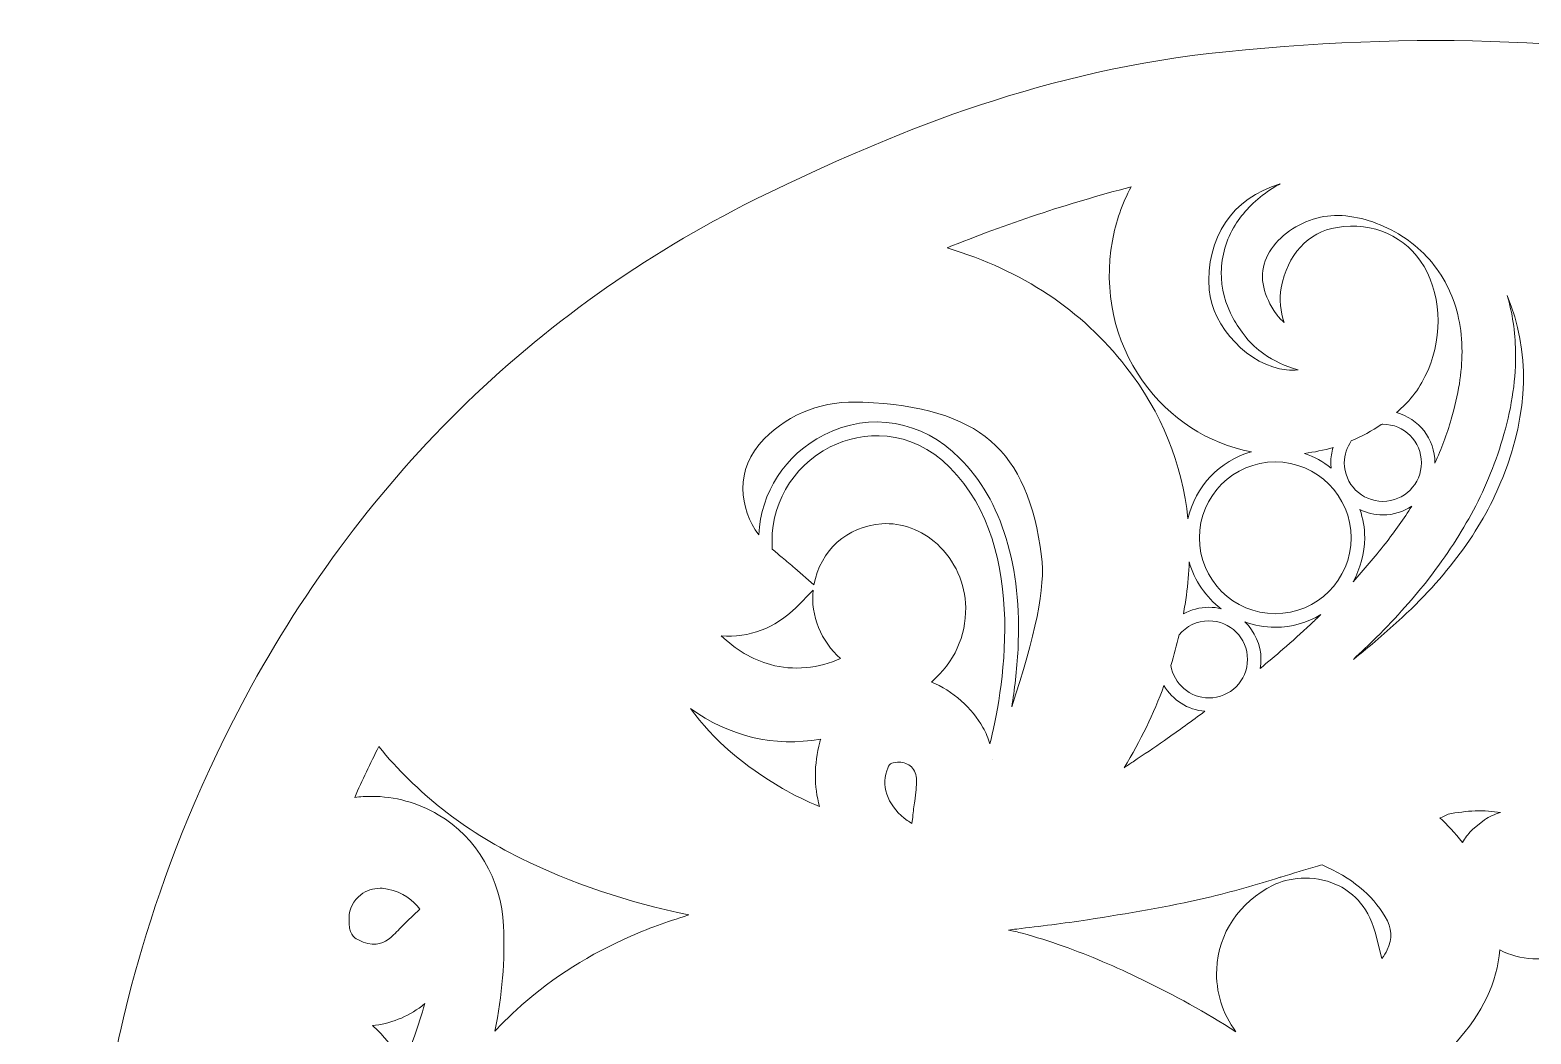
# Model space of a CAD drawing. Header units: millimetres. Extents: x -77 to 1717, y 18 to 332.
# Drawn here: x 282.6 to 396.4, y 251.3 to 327.4 of the extents above; entities that cross this region are included whole.
import ezdxf

# ---------------------------------------------------------------- set-up
doc = ezdxf.new("R2010")
doc.units = ezdxf.units.MM
doc.header["$MEASUREMENT"] = 0
doc.layers.add('Layer 4', color=7, linetype='Continuous')

msp = doc.modelspace()

# ---------------------------------------------------------------- linework, layer by layer
at = {"layer": 'Layer 4', "lineweight": 0}
for points, knots in [([(630.74, 246.83), (629.99, 251.55), (627.43, 263.99), (619.92, 277.61), (610.63, 294.47), (597.24, 307.16), (580.13, 315.32), (570.51, 319.9), (559.72, 324.34), (545.99, 325.76), (530.06, 327.4), (515.48, 326.65), (502.64, 323.53), (492.27, 321.01), (483, 316.95), (475.09, 311.46), (467.44, 306.15), (462.55, 300.58), (459.63, 296.49), (456.71, 300.58), (451.82, 306.15), (444.17, 311.46), (436.26, 316.95), (426.99, 321.01), (416.62, 323.53), (403.78, 326.65), (389.19, 327.4), (373.27, 325.76), (359.54, 324.34), (348.75, 319.9), (339.13, 315.32), (322.02, 307.16), (308.63, 294.47), (299.34, 277.61), (291.83, 263.99), (289.27, 251.55), (288.52, 246.83), (287.32, 239.29), (282.56, 199.48), (306.74, 155.75), (318.11, 135.19), (329.78, 116.27), (357.43, 92.85), (368.82, 83.21), (386.88, 68.64), (412.18, 53.49), (431.77, 41.77), (447.18, 33.53), (457.98, 28.99), (457.98, 28.99), (458.13, 28.92), (458.13, 28.92), (458.13, 28.92), (459.63, 28.25), (459.63, 28.25), (459.63, 28.25), (461.13, 28.92), (461.13, 28.92), (461.13, 28.92), (461.28, 28.99), (461.28, 28.99), (472.08, 33.53), (487.49, 41.77), (507.08, 53.49), (532.38, 68.64), (550.44, 83.21), (561.83, 92.85), (589.48, 116.27), (601.15, 135.19), (612.52, 155.75), (636.7, 199.48), (631.94, 239.29), (630.74, 246.83)], [0, 0, 0, 0, 1, 1, 1, 2, 2, 2, 3, 3, 3, 4, 4, 4, 5, 5, 5, 6, 6, 6, 7, 7, 7, 8, 8, 8, 9, 9, 9, 10, 10, 10, 11, 11, 11, 12, 12, 12, 13, 13, 13, 14, 14, 14, 15, 15, 15, 16, 16, 16, 17, 17, 17, 18, 18, 18, 19, 19, 19, 20, 20, 20, 21, 21, 21, 22, 22, 22, 23, 23, 23, 24, 24, 24, 24]), ([(366.09, 315.51), (365.42, 314.25), (364.93, 312.87), (364.67, 311.41), (363.98, 307.67), (364.82, 303.8), (366.96, 300.8), (369.02, 297.92), (371.91, 296.05), (375.21, 295.42), (372.81, 294.75), (370.93, 292.79), (370.4, 290.33), (369.98, 294.52), (368.41, 298.38), (365.7, 301.86), (362.33, 306.18), (357.87, 309.15), (352.13, 310.88), (356.63, 312.71), (361.24, 314.24), (366.09, 315.51)], [0, 0, 0, 0, 1, 1, 1, 2, 2, 2, 3, 3, 3, 4, 4, 4, 5, 5, 5, 6, 6, 6, 7, 7, 7, 7]), ([(377.39, 315.74), (377.06, 315.56), (376.75, 315.37), (376.44, 315.15), (375.4, 314.42), (374.57, 313.56), (373.98, 312.6), (373.3, 311.5), (372.94, 310.27), (372.93, 309.03), (372.92, 307.83), (373.24, 306.61), (373.84, 305.53), (374.08, 305.07), (374.38, 304.63), (374.81, 304.09), (375.18, 303.63), (375.64, 303.21), (376.15, 302.85), (376.91, 302.32), (377.79, 301.91), (378.76, 301.63), (378.47, 301.6), (378.17, 301.6), (377.87, 301.63), (375.1, 301.9), (372.2, 304.91), (372.01, 307.71), (371.75, 311.68), (373.75, 314.64), (377.39, 315.74)], [0, 0, 0, 0, 1, 1, 1, 2, 2, 2, 3, 3, 3, 4, 4, 4, 5, 5, 5, 6, 6, 6, 7, 7, 7, 8, 8, 8, 9, 9, 9, 10, 10, 10, 10]), ([(378.34, 312.33), (378.97, 312.73), (379.7, 313.03), (380.45, 313.2), (381.14, 313.36), (381.87, 313.38), (382.68, 313.27), (384.25, 313.04), (385.79, 312.41), (387.14, 311.43), (388.44, 310.49), (389.49, 309.22), (390.18, 307.76), (390.85, 306.37), (391.19, 304.77), (391.19, 303.01), (391.19, 301.43), (390.92, 299.76), (390.38, 297.9), (390.04, 296.75), (389.62, 295.64), (389.14, 294.56), (389.14, 294.57), (389.14, 294.58), (389.14, 294.58), (389.14, 296.4), (387.9, 297.94), (386.22, 298.39), (386.48, 298.62), (386.74, 298.86), (386.98, 299.11), (387.43, 299.58), (387.82, 300.11), (388.14, 300.67), (388.14, 300.67), (388.38, 301.12), (388.38, 301.12), (389.7, 303.73), (389.74, 307.03), (388.31, 309.46), (386.97, 311.75), (384.44, 312.89), (381.72, 312.44), (379.5, 312.07), (377.92, 310.36), (377.48, 307.86), (377.32, 306.97), (377.41, 306.06), (377.71, 305.22), (377.47, 305.42), (377.27, 305.63), (377.12, 305.85), (376.84, 306.24), (376.65, 306.56), (376.5, 306.89), (376.18, 307.56), (376.02, 308.26), (376.06, 308.92), (376.1, 309.57), (376.34, 310.23), (376.73, 310.81), (377.13, 311.38), (377.69, 311.91), (378.34, 312.33)], [0, 0, 0, 0, 1, 1, 1, 2, 2, 2, 3, 3, 3, 4, 4, 4, 5, 5, 5, 6, 6, 6, 7, 7, 7, 8, 8, 8, 9, 9, 9, 10, 10, 10, 11, 11, 11, 12, 12, 12, 13, 13, 13, 14, 14, 14, 15, 15, 15, 16, 16, 16, 17, 17, 17, 18, 18, 18, 19, 19, 19, 20, 20, 20, 21, 21, 21, 21]), ([(394.37, 296.75), (394.99, 298.91), (395.29, 301.03), (395.25, 303.05), (395.23, 304.52), (395.01, 305.94), (394.62, 307.27), (396.37, 303.01), (396.26, 298.48), (394.28, 293.48), (392.82, 289.76), (390.32, 286.29), (386.65, 282.85), (385.46, 281.75), (384.24, 280.69), (382.95, 279.68), (383.55, 280.22), (384.12, 280.78), (384.68, 281.33), (386.26, 282.91), (387.57, 284.38), (388.7, 285.84), (390.04, 287.59), (391.13, 289.27), (392.05, 290.98), (393.02, 292.79), (393.8, 294.73), (394.37, 296.75)], [0, 0, 0, 0, 1, 1, 1, 2, 2, 2, 3, 3, 3, 4, 4, 4, 5, 5, 5, 6, 6, 6, 7, 7, 7, 8, 8, 8, 9, 9, 9, 9]), ([(338.25, 296.39), (340.23, 298.38), (342.75, 299.32), (345.74, 299.18), (354.57, 298.78), (358.25, 295.61), (359.3, 287.49), (359.6, 285.22), (358.83, 281.4), (357.03, 276.07), (357.24, 277.34), (357.43, 278.84), (357.51, 280.46), (357.82, 286.72), (356.29, 291.73), (353.08, 294.94), (350.23, 297.8), (346.29, 298.48), (342.8, 296.7), (339.82, 295.19), (338.01, 292.33), (337.84, 289.12), (336.4, 291.08), (335.94, 294.08), (338.25, 296.39)], [0, 0, 0, 0, 1, 1, 1, 2, 2, 2, 3, 3, 3, 4, 4, 4, 5, 5, 5, 6, 6, 6, 7, 7, 7, 8, 8, 8, 8]), ([(338.87, 288.03), (338.64, 291.29), (340.31, 294.28), (343.27, 295.79), (345.68, 297.02), (349.33, 297.25), (352.35, 294.22), (358.5, 288.05), (356.25, 276.72), (355.38, 273.27), (355.26, 273.69), (355.08, 274.1), (354.85, 274.51), (354.04, 275.94), (352.55, 277.34), (350.94, 277.95), (352.68, 279.48), (353.57, 281.43), (353.54, 283.61), (353.51, 285.43), (352.73, 287.18), (351.39, 288.41), (350.19, 289.51), (348.69, 290.06), (347.18, 289.96), (344.53, 289.77), (342.52, 287.96), (342.03, 285.32), (342.03, 285.32), (340.58, 286.6), (340.58, 286.6), (340.26, 286.88), (339.94, 287.14), (339.62, 287.4), (339.36, 287.62), (339.11, 287.82), (338.87, 288.03)], [0, 0, 0, 0, 1, 1, 1, 2, 2, 2, 3, 3, 3, 4, 4, 4, 5, 5, 5, 6, 6, 6, 7, 7, 7, 8, 8, 8, 9, 9, 9, 10, 10, 10, 11, 11, 11, 12, 12, 12, 12]), ([(385.19, 297.51), (386.8, 297.51), (388.11, 296.19), (388.11, 294.58), (388.11, 292.97), (386.8, 291.66), (385.19, 291.66), (383.58, 291.66), (382.26, 292.97), (382.26, 294.58), (382.26, 295.2), (382.46, 295.77), (382.79, 296.24), (383.59, 296.59), (384.36, 297.01), (385.07, 297.5), (385.11, 297.5), (385.15, 297.51), (385.19, 297.51)], [0, 0, 0, 0, 1, 1, 1, 2, 2, 2, 3, 3, 3, 4, 4, 4, 5, 5, 5, 6, 6, 6, 6]), ([(528.05, 99.96), (525.07, 99.35), (522.75, 97.42), (521.67, 94.67), (520.85, 92.54), (520.91, 90.51), (521.86, 88.62), (522.23, 87.91), (522.76, 87.29), (523.41, 86.83), (523.41, 86.83), (523.88, 86.54), (523.88, 86.54), (523.88, 86.54), (523.94, 86.51), (523.94, 86.51), (524.3, 86.31), (524.69, 86.17), (525.08, 86.07), (525.41, 86), (525.73, 85.95), (526.06, 85.94), (525.21, 85.55), (524.29, 85.17), (523.24, 84.78), (520.78, 83.87), (518.18, 83.13), (515.97, 82.52), (514.52, 82.12), (513.03, 81.73), (511.59, 81.35), (511.59, 81.35), (511.53, 81.33), (511.53, 81.33), (510.18, 80.98), (508.79, 80.62), (507.4, 80.23), (506.64, 81.53), (505.6, 82.66), (504.32, 83.58), (502.28, 85.04), (499.88, 85.82), (497.37, 85.82), (496.55, 85.82), (495.72, 85.73), (494.9, 85.57), (492.85, 85.15), (490.9, 84.21), (489.27, 82.85), (489.17, 83.37), (489.05, 83.89), (488.91, 84.39), (488.71, 85.16), (488.46, 85.94), (488.17, 86.72), (488.06, 87.03), (487.38, 88.58), (487.25, 88.88), (487.25, 88.88), (487.22, 88.94), (487.22, 88.94), (487.21, 88.96), (485.12, 93.07), (485.12, 93.07), (485.12, 93.07), (483.96, 95.36), (483.96, 95.36), (483.96, 95.36), (481.99, 88.75), (481.99, 88.75), (481.73, 87.79), (481.59, 86.96), (481.48, 86.2), (481.47, 86.18), (481.47, 86.16), (481.47, 86.13), (478.93, 88.91), (475.54, 90.43), (471.34, 90.66), (466.36, 90.94), (461.76, 88.02), (459.63, 83.5), (457.5, 88.02), (452.88, 90.94), (447.92, 90.66), (443.72, 90.43), (440.33, 88.91), (437.79, 86.13), (437.79, 86.16), (437.79, 86.19), (437.78, 86.22), (437.67, 86.96), (437.53, 87.79), (437.27, 88.75), (437.27, 88.75), (435.3, 95.36), (435.3, 95.36), (435.3, 95.36), (432.08, 89.02), (432.08, 89.02), (432.08, 89.02), (431.44, 87.62), (431.44, 87.62), (431.32, 87.33), (431.2, 87.03), (431.09, 86.72), (430.8, 85.94), (430.55, 85.16), (430.35, 84.41), (430.21, 83.9), (430.09, 83.38), (429.99, 82.85), (428.36, 84.21), (426.41, 85.15), (424.36, 85.57), (421.02, 86.25), (417.67, 85.54), (414.94, 83.58), (413.66, 82.66), (412.63, 81.53), (411.87, 80.23), (410.47, 80.62), (409.08, 80.98), (407.73, 81.33), (407.73, 81.33), (407.67, 81.35), (407.67, 81.35), (406.23, 81.73), (404.74, 82.12), (403.29, 82.52), (401.08, 83.13), (398.48, 83.87), (396.03, 84.78), (394.98, 85.17), (394.05, 85.55), (393.2, 85.94), (393.53, 85.95), (393.85, 86), (394.18, 86.07), (394.57, 86.17), (394.96, 86.31), (395.32, 86.51), (395.32, 86.51), (395.8, 86.79), (395.8, 86.79), (395.8, 86.79), (395.85, 86.83), (395.85, 86.83), (396.5, 87.29), (397.03, 87.91), (397.4, 88.62), (398.35, 90.51), (398.42, 92.54), (397.59, 94.67), (396.51, 97.42), (394.19, 99.35), (391.21, 99.96), (388.11, 100.59), (384.78, 99.64), (382.73, 97.54), (381.79, 96.57), (381.07, 95.58), (380.54, 94.53), (380.42, 94.96), (380.37, 95.45), (380.33, 95.92), (380.27, 96.47), (380.25, 97.01), (380.22, 97.56), (380.17, 98.66), (380.14, 99.76), (380.1, 100.86), (380.03, 103.06), (379.98, 105.26), (379.89, 107.46), (379.81, 109.66), (379.71, 111.86), (379.57, 114.06), (379.43, 116.26), (379.25, 118.46), (379.02, 120.65), (378.8, 122.85), (378.53, 125.04), (378.19, 127.23), (378.11, 127.78), (378.01, 128.32), (377.92, 128.87), (377.87, 129.14), (377.83, 129.41), (377.77, 129.7), (377.72, 129.98), (377.66, 130.26), (377.58, 130.54), (377.31, 131.65), (376.91, 132.74), (376.44, 133.78), (375.48, 135.88), (374.17, 137.79), (372.65, 139.52), (371.9, 140.39), (371.09, 141.21), (370.24, 141.99), (369.91, 142.29), (369.57, 142.59), (369.22, 142.87), (369.71, 143.49), (370.19, 144.1), (370.66, 144.72), (373.33, 148.23), (375.59, 151.52), (377.57, 154.8), (379.88, 158.59), (381.69, 162.25), (383.11, 165.99), (383.89, 168.08), (384.51, 170.16), (384.95, 172.18), (385.44, 174.51), (385.69, 176.75), (385.68, 178.84), (385.68, 179.25), (385.66, 179.67), (385.64, 180.08), (388.07, 183.59), (390.28, 187.25), (392.16, 191.1), (393.14, 193.03), (393.97, 195.05), (394.76, 197.08), (395.49, 199.13), (396.17, 201.2), (396.67, 203.33), (397.16, 205.46), (397.56, 207.61), (397.74, 209.79), (397.93, 211.97), (397.97, 214.17), (397.82, 216.35), (397.52, 220.73), (396.41, 225.04), (394.64, 229.03), (392.87, 233.04), (390.44, 236.71), (387.6, 239.99), (385.02, 242.96), (382.11, 245.62), (379.01, 247.99), (383.14, 246.62), (387.99, 247.59), (390.72, 250.6), (392.74, 252.84), (393.86, 255.2), (394.05, 257.64), (394.83, 257.26), (395.69, 257.02), (396.56, 256.97), (396.56, 256.97), (396.66, 256.97), (396.66, 256.97), (396.66, 256.97), (396.68, 256.97), (396.68, 256.97), (396.96, 256.97), (397.3, 256.97), (397.7, 257.02), (397.7, 257.02), (397.81, 257.04), (397.81, 257.04), (397.87, 257.05), (397.92, 257.06), (397.98, 257.07), (398.2, 257.11), (398.47, 257.15), (398.82, 257.26), (398.87, 257.28), (398.92, 257.29), (398.99, 257.31), (399.18, 257.37), (399.42, 257.45), (399.72, 257.58), (399.72, 257.58), (399.9, 257.67), (399.9, 257.67), (400.09, 257.76), (400.33, 257.88), (400.6, 258.03), (401.8, 258.76), (402.78, 259.88), (403.37, 261.18), (404.41, 263.47), (404.34, 266.14), (403.17, 268.49), (402.63, 269.61), (401.83, 270.61), (400.87, 271.37), (400.48, 271.69), (400.07, 271.97), (399.65, 272.22), (401.4, 272.49), (403.1, 272.93), (404.78, 273.44), (406.53, 273.99), (408.24, 274.64), (409.91, 275.38), (413.26, 276.86), (416.46, 278.68), (419.42, 280.85), (420.17, 281.38), (420.89, 281.96), (421.61, 282.52), (422.31, 283.12), (423.03, 283.69), (423.7, 284.32), (425.07, 285.54), (426.35, 286.87), (427.59, 288.22), (429.85, 290.76), (431.88, 293.51), (433.66, 296.42), (434.74, 296.27), (435.82, 296.08), (436.89, 295.86), (436.66, 295.74), (436.43, 295.62), (436.2, 295.48), (435.89, 295.3), (435.6, 295.12), (435.32, 294.94), (435.07, 294.77), (434.76, 294.55), (434.37, 294.23), (434.37, 294.23), (430.93, 291.23), (430.93, 291.23), (430.93, 291.23), (435.56, 289.58), (435.56, 289.58), (436.8, 289.14), (438.08, 288.87), (439.48, 288.75), (440, 288.71), (440.52, 288.69), (441.04, 288.71), (440.89, 288.16), (440.8, 287.61), (440.77, 287.05), (440.69, 285.61), (441.05, 284.16), (441.8, 282.93), (441.93, 282.72), (442.07, 282.53), (442.23, 282.32), (442.23, 282.32), (442.36, 282.13), (442.36, 282.13), (442.55, 281.9), (442.73, 281.73), (442.88, 281.57), (442.92, 281.53), (442.96, 281.49), (443.03, 281.43), (443.25, 281.2), (443.47, 281.04), (443.65, 280.9), (443.7, 280.87), (443.74, 280.83), (443.79, 280.8), (443.79, 280.8), (443.91, 280.71), (443.91, 280.71), (444.21, 280.5), (444.52, 280.34), (444.8, 280.19), (444.8, 280.19), (444.89, 280.15), (444.89, 280.15), (446.29, 279.52), (447.97, 279.41), (449.36, 279.87), (450.04, 280.07), (450.66, 280.35), (451.23, 280.72), (451.55, 280.93), (451.83, 281.15), (452.09, 281.38), (452.09, 281.38), (452.29, 281.58), (452.29, 281.58), (452.43, 281.71), (452.54, 281.85), (452.69, 282.05), (452.69, 282.05), (453.05, 282.64), (453.05, 282.64), (453.05, 282.64), (453.07, 282.69), (453.07, 282.69), (453.46, 283.45), (453.67, 284.29), (453.68, 285.11), (453.69, 285.62), (453.63, 286.13), (453.49, 286.63), (453.49, 286.63), (453.04, 287.71), (453.04, 287.71), (453.04, 287.71), (452.98, 287.82), (452.98, 287.82), (452.76, 288.2), (452.49, 288.56), (452.18, 288.87), (452.73, 288.68), (453.29, 288.43), (453.86, 288.12), (454.37, 287.83), (456.57, 286.04), (458.29, 284.56), (458.29, 284.56), (459.63, 283.41), (459.63, 283.41), (459.63, 283.41), (460.97, 284.56), (460.97, 284.56), (462.69, 286.04), (464.88, 287.82), (465.35, 288.09), (465.96, 288.42), (466.52, 288.68), (467.08, 288.87), (466.77, 288.56), (466.5, 288.2), (466.28, 287.82), (466.28, 287.82), (465.82, 286.75), (465.82, 286.75), (465.82, 286.75), (465.77, 286.63), (465.77, 286.63), (465.63, 286.13), (465.57, 285.62), (465.58, 285.12), (465.59, 284.29), (465.8, 283.44), (466.21, 282.65), (466.21, 282.65), (466.53, 282.11), (466.53, 282.11), (466.53, 282.11), (466.58, 282.03), (466.58, 282.03), (466.71, 281.86), (466.83, 281.71), (466.96, 281.59), (466.96, 281.59), (467.17, 281.38), (467.17, 281.38), (467.43, 281.15), (467.71, 280.93), (468.04, 280.72), (468.6, 280.35), (469.22, 280.07), (469.86, 279.88), (471.29, 279.42), (472.98, 279.52), (474.37, 280.15), (474.37, 280.15), (474.5, 280.21), (474.5, 280.21), (474.75, 280.34), (475.05, 280.5), (475.35, 280.71), (475.35, 280.71), (475.47, 280.8), (475.47, 280.8), (475.52, 280.83), (475.56, 280.87), (475.61, 280.91), (475.79, 281.04), (476.01, 281.2), (476.26, 281.46), (476.3, 281.5), (476.34, 281.54), (476.39, 281.58), (476.53, 281.73), (476.71, 281.9), (476.92, 282.16), (476.92, 282.16), (477.04, 282.32), (477.04, 282.32), (477.19, 282.53), (477.33, 282.72), (477.49, 282.97), (478.21, 284.16), (478.57, 285.61), (478.49, 287.04), (478.46, 287.61), (478.37, 288.16), (478.22, 288.71), (478.74, 288.69), (479.26, 288.71), (479.78, 288.75), (481.18, 288.86), (482.46, 289.14), (483.7, 289.58), (483.7, 289.58), (488.33, 291.23), (488.33, 291.23), (488.33, 291.23), (484.85, 294.26), (484.85, 294.26), (484.5, 294.55), (484.2, 294.76), (483.92, 294.95), (483.65, 295.13), (483.37, 295.3), (483.05, 295.49), (482.82, 295.62), (482.59, 295.75), (482.37, 295.86), (483.43, 296.08), (484.5, 296.26), (485.57, 296.41), (487.35, 293.51), (489.37, 290.76), (491.63, 288.22), (492.87, 286.87), (494.15, 285.54), (495.53, 284.32), (496.2, 283.69), (496.92, 283.12), (497.61, 282.52), (498.34, 281.96), (499.05, 281.38), (499.8, 280.85), (502.76, 278.68), (505.97, 276.86), (509.31, 275.38), (510.99, 274.64), (512.7, 273.99), (514.44, 273.44), (516.14, 272.93), (517.84, 272.48), (519.61, 272.21), (519.19, 271.96), (518.78, 271.69), (518.41, 271.39), (517.43, 270.61), (516.64, 269.61), (516.1, 268.51), (514.93, 266.14), (514.85, 263.47), (515.89, 261.19), (516.48, 259.88), (517.47, 258.75), (518.7, 258.01), (518.92, 257.89), (519.12, 257.78), (519.36, 257.67), (519.36, 257.67), (519.57, 257.57), (519.57, 257.57), (519.84, 257.45), (520.08, 257.37), (520.29, 257.31), (520.34, 257.29), (520.4, 257.27), (520.49, 257.24), (520.79, 257.15), (521.06, 257.11), (521.28, 257.07), (521.34, 257.06), (521.39, 257.05), (521.45, 257.04), (521.45, 257.04), (521.6, 257.02), (521.6, 257.02), (521.96, 256.97), (522.3, 256.97), (522.6, 256.97), (522.6, 256.97), (522.63, 256.97), (522.63, 256.97), (522.63, 256.97), (522.73, 256.97), (522.73, 256.97), (523.58, 257.02), (524.44, 257.26), (525.21, 257.64), (525.41, 255.2), (526.52, 252.84), (528.54, 250.6), (531.22, 247.64), (535.94, 246.65), (540.02, 247.91), (536.95, 245.56), (534.08, 242.93), (531.54, 239.99), (528.69, 236.71), (526.26, 233.04), (524.49, 229.03), (522.72, 225.04), (521.62, 220.73), (521.32, 216.35), (521.17, 214.17), (521.2, 211.97), (521.39, 209.79), (521.58, 207.61), (521.98, 205.46), (522.47, 203.33), (522.96, 201.2), (523.65, 199.13), (524.38, 197.08), (525.16, 195.05), (525.99, 193.03), (526.97, 191.1), (528.88, 187.19), (531.13, 183.47), (533.61, 179.92), (533.61, 179.92), (533.61, 179.92), (533.61, 179.92), (533.6, 179.56), (533.58, 179.19), (533.58, 178.83), (533.57, 176.75), (533.82, 174.51), (534.31, 172.17), (534.75, 170.15), (535.37, 168.07), (536.15, 165.98), (537.57, 162.25), (539.38, 158.59), (541.69, 154.8), (543.67, 151.52), (545.93, 148.22), (548.6, 144.72), (549.04, 144.14), (549.5, 143.56), (549.95, 142.98), (549.56, 142.66), (549.18, 142.33), (548.81, 141.99), (547.96, 141.21), (547.14, 140.39), (546.39, 139.52), (544.88, 137.79), (543.56, 135.88), (542.61, 133.78), (542.13, 132.74), (541.74, 131.65), (541.46, 130.54), (541.39, 130.26), (541.33, 129.98), (541.28, 129.7), (541.22, 129.41), (541.17, 129.14), (541.13, 128.87), (541.04, 128.32), (540.94, 127.78), (540.86, 127.23), (540.52, 125.04), (540.25, 122.85), (540.02, 120.65), (539.79, 118.46), (539.62, 116.26), (539.48, 114.06), (539.33, 111.86), (539.23, 109.66), (539.15, 107.46), (539.06, 105.26), (539.02, 103.06), (538.94, 100.86), (538.91, 99.76), (538.88, 98.66), (538.83, 97.56), (538.8, 97.01), (538.77, 96.47), (538.72, 95.92), (538.68, 95.55), (538.64, 95.17), (538.57, 94.81), (538.06, 95.76), (537.39, 96.66), (536.53, 97.54), (534.48, 99.64), (531.15, 100.59), (528.05, 99.96)], [0, 0, 0, 0, 1, 1, 1, 2, 2, 2, 3, 3, 3, 4, 4, 4, 5, 5, 5, 6, 6, 6, 7, 7, 7, 8, 8, 8, 9, 9, 9, 10, 10, 10, 11, 11, 11, 12, 12, 12, 13, 13, 13, 14, 14, 14, 15, 15, 15, 16, 16, 16, 17, 17, 17, 18, 18, 18, 19, 19, 19, 20, 20, 20, 21, 21, 21, 22, 22, 22, 23, 23, 23, 24, 24, 24, 25, 25, 25, 26, 26, 26, 27, 27, 27, 28, 28, 28, 29, 29, 29, 30, 30, 30, 31, 31, 31, 32, 32, 32, 33, 33, 33, 34, 34, 34, 35, 35, 35, 36, 36, 36, 37, 37, 37, 38, 38, 38, 39, 39, 39, 40, 40, 40, 41, 41, 41, 42, 42, 42, 43, 43, 43, 44, 44, 44, 45, 45, 45, 46, 46, 46, 47, 47, 47, 48, 48, 48, 49, 49, 49, 50, 50, 50, 51, 51, 51, 52, 52, 52, 53, 53, 53, 54, 54, 54, 55, 55, 55, 56, 56, 56, 57, 57, 57, 58, 58, 58, 59, 59, 59, 60, 60, 60, 61, 61, 61, 62, 62, 62, 63, 63, 63, 64, 64, 64, 65, 65, 65, 66, 66, 66, 67, 67, 67, 68, 68, 68, 69, 69, 69, 70, 70, 70, 71, 71, 71, 72, 72, 72, 73, 73, 73, 74, 74, 74, 75, 75, 75, 76, 76, 76, 77, 77, 77, 78, 78, 78, 79, 79, 79, 80, 80, 80, 81, 81, 81, 82, 82, 82, 83, 83, 83, 84, 84, 84, 85, 85, 85, 86, 86, 86, 87, 87, 87, 88, 88, 88, 89, 89, 89, 90, 90, 90, 91, 91, 91, 92, 92, 92, 93, 93, 93, 94, 94, 94, 95, 95, 95, 96, 96, 96, 97, 97, 97, 98, 98, 98, 99, 99, 99, 100, 100, 100, 101, 101, 101, 102, 102, 102, 103, 103, 103, 104, 104, 104, 105, 105, 105, 106, 106, 106, 107, 107, 107, 108, 108, 108, 109, 109, 109, 110, 110, 110, 111, 111, 111, 112, 112, 112, 113, 113, 113, 114, 114, 114, 115, 115, 115, 116, 116, 116, 117, 117, 117, 118, 118, 118, 119, 119, 119, 120, 120, 120, 121, 121, 121, 122, 122, 122, 123, 123, 123, 124, 124, 124, 125, 125, 125, 126, 126, 126, 127, 127, 127, 128, 128, 128, 129, 129, 129, 130, 130, 130, 131, 131, 131, 132, 132, 132, 133, 133, 133, 134, 134, 134, 135, 135, 135, 136, 136, 136, 137, 137, 137, 138, 138, 138, 139, 139, 139, 140, 140, 140, 141, 141, 141, 142, 142, 142, 143, 143, 143, 144, 144, 144, 145, 145, 145, 146, 146, 146, 147, 147, 147, 148, 148, 148, 149, 149, 149, 150, 150, 150, 151, 151, 151, 152, 152, 152, 153, 153, 153, 154, 154, 154, 155, 155, 155, 156, 156, 156, 157, 157, 157, 158, 158, 158, 159, 159, 159, 160, 160, 160, 161, 161, 161, 162, 162, 162, 163, 163, 163, 164, 164, 164, 165, 165, 165, 166, 166, 166, 167, 167, 167, 168, 168, 168, 169, 169, 169, 170, 170, 170, 171, 171, 171, 172, 172, 172, 173, 173, 173, 174, 174, 174, 175, 175, 175, 176, 176, 176, 177, 177, 177, 178, 178, 178, 179, 179, 179, 180, 180, 180, 181, 181, 181, 182, 182, 182, 183, 183, 183, 184, 184, 184, 185, 185, 185, 186, 186, 186, 187, 187, 187, 188, 188, 188, 189, 189, 189, 190, 190, 190, 191, 191, 191, 192, 192, 192, 193, 193, 193, 194, 194, 194, 195, 195, 195, 196, 196, 196, 197, 197, 197, 198, 198, 198, 199, 199, 199, 200, 200, 200, 201, 201, 201, 202, 202, 202, 203, 203, 203, 204, 204, 204, 205, 205, 205, 206, 206, 206, 207, 207, 207, 208, 208, 208, 209, 209, 209, 210, 210, 210, 211, 211, 211, 212, 212, 212, 213, 213, 213, 214, 214, 214, 215, 215, 215, 216, 216, 216, 217, 217, 217, 218, 218, 218, 219, 219, 219, 220, 220, 220, 221, 221, 221, 222, 222, 222, 223, 223, 223, 224, 224, 224, 225, 225, 225, 226, 226, 226, 227, 227, 227, 228, 228, 228, 229, 229, 229, 229]), ([(381.26, 294.18), (380.66, 294.66), (379.98, 295.04), (379.24, 295.3), (379.98, 295.39), (380.71, 295.54), (381.42, 295.75), (381.3, 295.38), (381.24, 294.99), (381.24, 294.58), (381.24, 294.45), (381.25, 294.31), (381.26, 294.18)], [0, 0, 0, 0, 1, 1, 1, 2, 2, 2, 3, 3, 3, 4, 4, 4, 4]), ([(377.02, 294.65), (380.2, 294.65), (382.78, 292.07), (382.78, 288.89), (382.78, 285.72), (380.2, 283.14), (377.02, 283.14), (373.85, 283.14), (371.27, 285.72), (371.27, 288.89), (371.27, 292.07), (373.85, 294.65), (377.02, 294.65)], [0, 0, 0, 0, 1, 1, 1, 2, 2, 2, 3, 3, 3, 4, 4, 4, 4]), ([(387.38, 291.3), (386.79, 290.36), (386.12, 289.41), (385.36, 288.44), (384.57, 287.43), (383.75, 286.47), (382.93, 285.57), (383.48, 286.55), (383.81, 287.69), (383.81, 288.89), (383.81, 289.64), (383.68, 290.36), (383.45, 291.04), (383.98, 290.78), (384.57, 290.63), (385.19, 290.63), (386, 290.63), (386.75, 290.88), (387.38, 291.3)], [0, 0, 0, 0, 1, 1, 1, 2, 2, 2, 3, 3, 3, 4, 4, 4, 5, 5, 5, 6, 6, 6, 6]), ([(370.28, 284.54), (370.4, 285.39), (370.47, 286.24), (370.5, 287.07), (370.9, 285.64), (371.76, 284.4), (372.91, 283.52), (372.61, 283.59), (372.31, 283.63), (371.99, 283.63), (371.29, 283.63), (370.63, 283.44), (370.06, 283.12), (370.14, 283.59), (370.22, 284.06), (370.28, 284.54)], [0, 0, 0, 0, 1, 1, 1, 2, 2, 2, 3, 3, 3, 4, 4, 4, 5, 5, 5, 5]), ([(340.67, 283.62), (340.67, 283.62), (341.97, 284.92), (341.97, 284.92), (341.75, 283.02), (342.59, 281.02), (344.04, 279.74), (342.45, 279), (340.44, 278.8), (338.73, 279.28), (337.37, 279.66), (336.05, 280.45), (334.99, 281.47), (337.11, 281.3), (339.08, 282.03), (340.67, 283.62)], [0, 0, 0, 0, 1, 1, 1, 2, 2, 2, 3, 3, 3, 4, 4, 4, 5, 5, 5, 5]), ([(369.73, 281.54), (370.27, 282.19), (371.08, 282.6), (371.99, 282.6), (373.6, 282.6), (374.92, 281.29), (374.92, 279.68), (374.92, 278.06), (373.6, 276.75), (371.99, 276.75), (370.53, 276.75), (369.33, 277.83), (369.11, 279.22), (369.34, 279.99), (369.55, 280.76), (369.73, 281.54)], [0, 0, 0, 0, 1, 1, 1, 2, 2, 2, 3, 3, 3, 4, 4, 4, 5, 5, 5, 5]), ([(374.72, 282.52), (375.44, 282.26), (376.22, 282.11), (377.02, 282.11), (378.29, 282.11), (379.46, 282.47), (380.48, 283.07), (380.22, 282.82), (379.96, 282.57), (379.69, 282.33), (379.01, 281.69), (378.31, 281.06), (377.61, 280.45), (377.05, 279.96), (376.47, 279.48), (375.88, 278.99), (375.92, 279.22), (375.94, 279.44), (375.94, 279.68), (375.94, 280.79), (375.47, 281.8), (374.72, 282.52)], [0, 0, 0, 0, 1, 1, 1, 2, 2, 2, 3, 3, 3, 4, 4, 4, 5, 5, 5, 6, 6, 6, 7, 7, 7, 7]), ([(368.58, 277.69), (369.22, 276.6), (370.37, 275.84), (371.69, 275.74), (370.71, 275.02), (369.69, 274.28), (368.61, 273.53), (367.86, 273), (367.06, 272.46), (366.24, 271.92), (366.01, 271.76), (365.79, 271.61), (365.56, 271.46), (366.81, 273.5), (367.81, 275.58), (368.58, 277.69)], [0, 0, 0, 0, 1, 1, 1, 2, 2, 2, 3, 3, 3, 4, 4, 4, 5, 5, 5, 5]), ([(342.54, 273.63), (342.52, 273.55), (342.5, 273.48), (342.48, 273.41), (342.03, 271.69), (342.02, 270.05), (342.46, 268.52), (341.46, 268.93), (340.54, 269.38), (339.65, 269.89), (336.72, 271.57), (334.4, 273.58), (332.67, 275.95), (335.59, 273.83), (339.01, 273.01), (342.54, 273.63)], [0, 0, 0, 0, 1, 1, 1, 2, 2, 2, 3, 3, 3, 4, 4, 4, 5, 5, 5, 5]), ([(313.53, 267.9), (311.98, 268.81), (310.23, 269.29), (308.46, 269.29), (308.04, 269.29), (307.61, 269.27), (307.19, 269.21), (307.76, 270.51), (308.37, 271.79), (309.02, 273.06), (311.88, 269.56), (315.49, 266.72), (319.77, 264.6), (323.63, 262.7), (327.84, 261.28), (332.55, 260.3), (332.55, 260.3), (332.12, 260.16), (332.12, 260.16), (330.65, 259.72), (329.12, 259.14), (327.57, 258.43), (324.52, 257.04), (321.78, 255.23), (319.43, 253.07), (318.87, 252.55), (318.34, 252.02), (317.82, 251.48), (318.38, 254.22), (318.6, 256.86), (318.48, 259.46), (318.32, 263), (316.47, 266.15), (313.53, 267.9)], [0, 0, 0, 0, 1, 1, 1, 2, 2, 2, 3, 3, 3, 4, 4, 4, 5, 5, 5, 6, 6, 6, 7, 7, 7, 8, 8, 8, 9, 9, 9, 10, 10, 10, 11, 11, 11, 11]), ([(349.82, 270.51), (349.82, 270.07), (349.75, 269.57), (349.67, 268.93), (349.67, 268.93), (349.67, 268.93), (349.67, 268.93), (349.62, 268.56), (349.56, 268.16), (349.52, 267.72), (349.52, 267.72), (349.46, 267.24), (349.46, 267.24), (349.34, 267.31), (349.22, 267.38), (349.11, 267.46), (347.75, 268.39), (347.11, 269.94), (347.55, 271.22), (347.76, 271.82), (347.82, 271.84), (348.38, 271.87), (348.42, 271.87), (348.45, 271.88), (348.48, 271.88), (348.85, 271.88), (349.17, 271.75), (349.42, 271.52), (349.68, 271.28), (349.82, 270.92), (349.82, 270.51)], [0, 0, 0, 0, 1, 1, 1, 2, 2, 2, 3, 3, 3, 4, 4, 4, 5, 5, 5, 6, 6, 6, 7, 7, 7, 8, 8, 8, 9, 9, 9, 10, 10, 10, 10]), ([(355.59, 272.09), (355.59, 272.09), (355.59, 272.09), (355.59, 272.09), (355.59, 272.09), (355.59, 272.09), (355.59, 272.09), (355.59, 272.09), (355.59, 272.09), (355.59, 272.09)], [0, 0, 0, 0, 1, 1, 1, 2, 2, 2, 3, 3, 3, 3]), ([(394.1, 268.07), (393.68, 267.94), (393.27, 267.75), (392.9, 267.51), (392.9, 267.51), (391.99, 266.78), (391.99, 266.78), (391.99, 266.78), (391.9, 266.69), (391.9, 266.69), (391.64, 266.42), (391.42, 266.12), (391.23, 265.8), (390.65, 266.52), (390.06, 267.15), (389.52, 267.65), (389.73, 267.75), (389.94, 267.84), (390.15, 267.94), (390.82, 268.07), (391.52, 268.16), (392.2, 268.19), (392.9, 268.2), (393.52, 268.16), (394.1, 268.07)], [0, 0, 0, 0, 1, 1, 1, 2, 2, 2, 3, 3, 3, 4, 4, 4, 5, 5, 5, 6, 6, 6, 7, 7, 7, 8, 8, 8, 8]), ([(376.86, 262.55), (374.3, 261.27), (372.7, 258.9), (372.58, 256.19), (372.5, 254.46), (373.02, 252.83), (374.04, 251.44), (371.74, 252.9), (369.35, 254.22), (366.9, 255.41), (364.95, 256.35), (362.97, 257.2), (360.93, 257.93), (359.91, 258.29), (358.87, 258.63), (357.82, 258.91), (357.48, 259), (357.13, 259.08), (356.79, 259.15), (356.99, 259.17), (357.2, 259.2), (357.41, 259.23), (359.17, 259.44), (360.99, 259.65), (362.79, 259.93), (365.84, 260.41), (368.82, 260.89), (371.8, 261.59), (373.71, 262.04), (375.58, 262.6), (377.39, 263.15), (377.39, 263.15), (377.44, 263.17), (377.44, 263.17), (378.35, 263.44), (379.3, 263.73), (380.23, 263.99), (380.23, 263.99), (380.38, 264.04), (380.38, 264.04), (380.42, 264.05), (380.5, 264.07), (380.57, 264.09), (382.81, 263.12), (384.34, 261.87), (385.37, 260.16), (385.87, 259.32), (385.92, 258.48), (385.52, 257.65), (385.42, 257.42), (385.28, 257.2), (385.11, 257), (385.11, 257), (384.6, 258.98), (384.6, 258.98), (384.03, 261.12), (382.69, 262.13), (381.67, 262.59), (379.85, 263.42), (377.94, 263.08), (376.86, 262.55)], [0, 0, 0, 0, 1, 1, 1, 2, 2, 2, 3, 3, 3, 4, 4, 4, 5, 5, 5, 6, 6, 6, 7, 7, 7, 8, 8, 8, 9, 9, 9, 10, 10, 10, 11, 11, 11, 12, 12, 12, 13, 13, 13, 14, 14, 14, 15, 15, 15, 16, 16, 16, 17, 17, 17, 18, 18, 18, 19, 19, 19, 20, 20, 20, 20]), ([(306.76, 260.06), (306.79, 260.78), (307.1, 261.39), (307.66, 261.82), (308.07, 262.15), (308.59, 262.32), (309.13, 262.32), (309.31, 262.32), (309.5, 262.3), (309.69, 262.26), (310.85, 262.01), (311.62, 261.42), (312.13, 260.73), (312.13, 260.73), (311.15, 259.8), (311.15, 259.8), (310.96, 259.62), (310.78, 259.43), (310.6, 259.24), (310.29, 258.92), (309.99, 258.62), (309.72, 258.43), (309.23, 258.09), (308.57, 257.82), (307.42, 258.43), (307.14, 258.58), (306.72, 258.81), (306.76, 260.06)], [0, 0, 0, 0, 1, 1, 1, 2, 2, 2, 3, 3, 3, 4, 4, 4, 5, 5, 5, 6, 6, 6, 7, 7, 7, 8, 8, 8, 9, 9, 9, 9]), ([(310.79, 248.64), (310.42, 249.67), (309.87, 250.58), (309.19, 251.29), (308.98, 251.51), (308.76, 251.71), (308.53, 251.9), (309.87, 252.04), (311.19, 252.55), (312.28, 253.39), (312.36, 253.45), (312.43, 253.51), (312.51, 253.57), (312.06, 251.92), (311.43, 250.26), (310.79, 248.64)], [0, 0, 0, 0, 1, 1, 1, 2, 2, 2, 3, 3, 3, 4, 4, 4, 5, 5, 5, 5])]:
    msp.add_open_spline(points, degree=3, knots=knots, dxfattribs=at)

doc.saveas('drawing.dxf')
